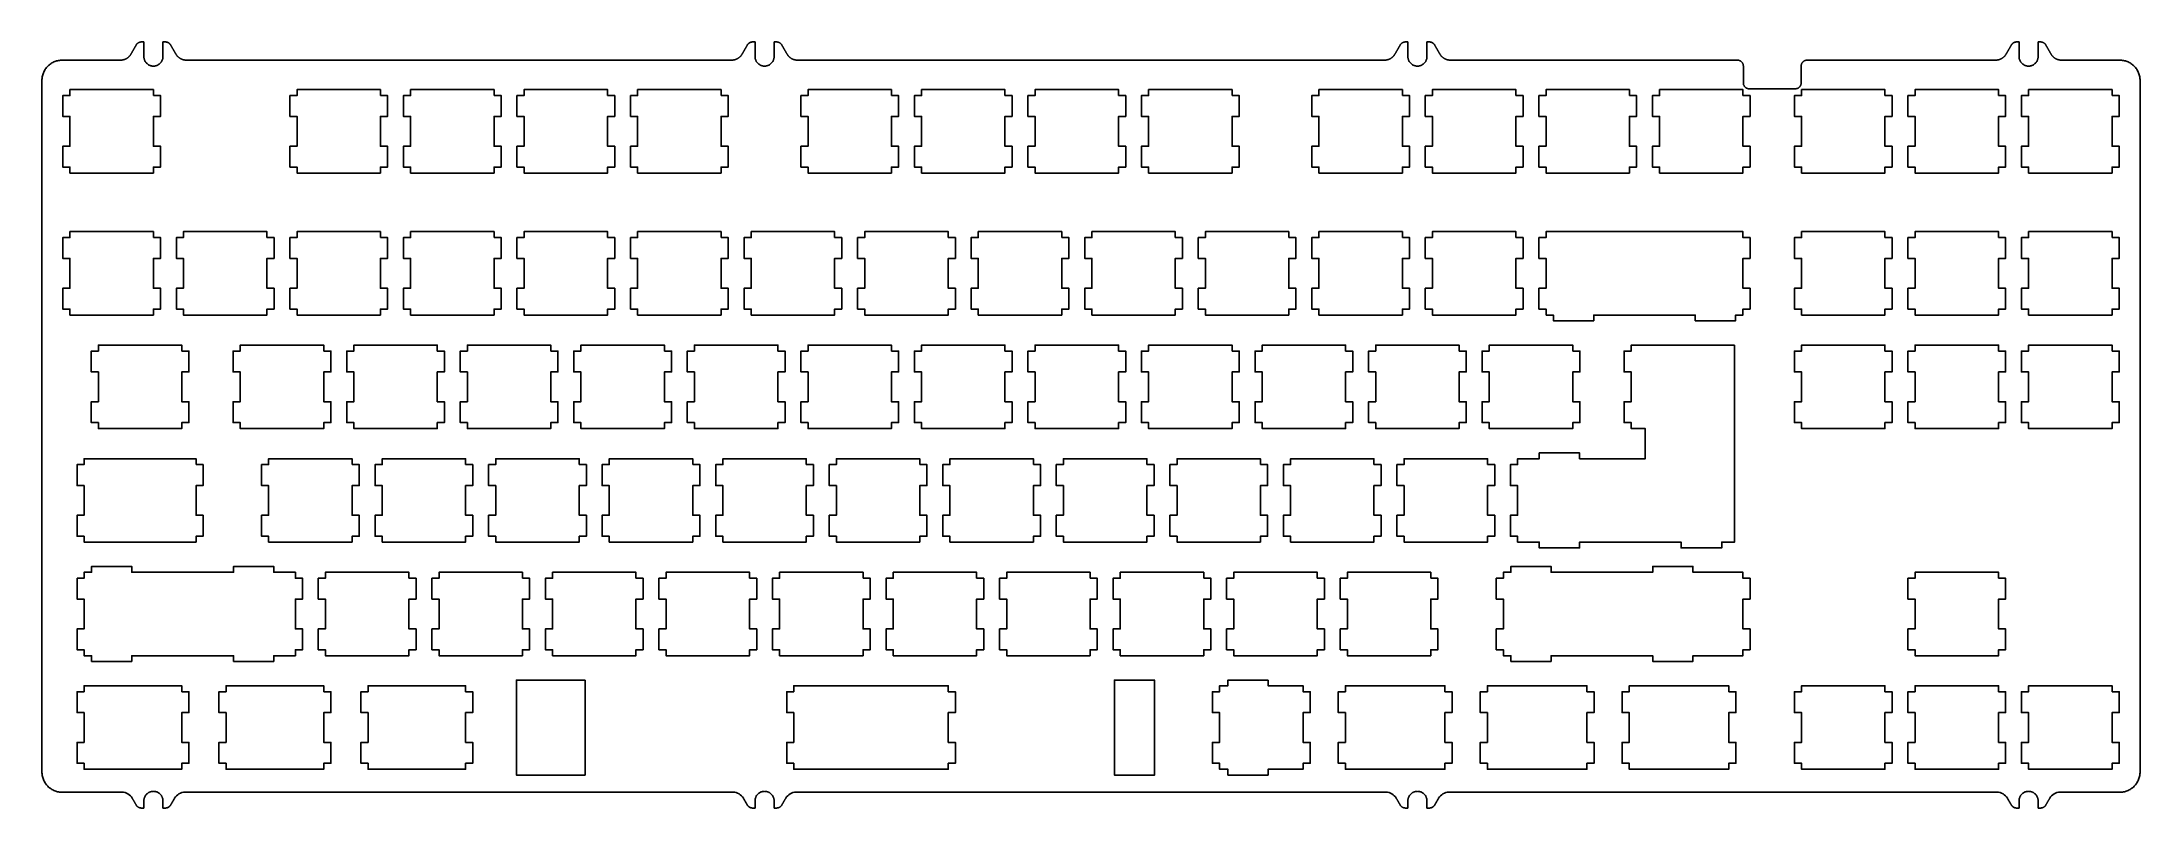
# Model space of a CAD drawing. Header units: millimetres. Extents: x -176 to 176, y -116 to 12.
import ezdxf

# ---------------------------------------------------------------- set-up
doc = ezdxf.new("R2010")
doc.units = ezdxf.units.MM
doc.layers.add('PLATE OUTLINES', color=4, linetype='Continuous', true_color=0x00ffff)

msp = doc.modelspace()

# ---------------------------------------------------------------- linework, layer by layer
at = {"layer": 'PLATE OUTLINES'}
for points in [[(-157.31, 3.47), (-156.11, 3.47), (-156.11, -0.03), (-157.31, -0.03), (-157.31, -5.03), (-156.11, -5.03), (-156.11, -8.53), (-157.31, -8.53), (-157.31, -9.53), (-171.31, -9.53), (-171.31, -8.53), (-172.51, -8.53), (-172.51, -5.03), (-171.31, -5.03), (-171.31, -0.03), (-172.51, -0.03), (-172.51, 3.47), (-171.31, 3.47), (-171.31, 4.47), (-157.31, 4.47)], [(-119.21, 3.47), (-118.01, 3.47), (-118.01, -0.03), (-119.21, -0.03), (-119.21, -5.03), (-118.01, -5.03), (-118.01, -8.53), (-119.21, -8.53), (-119.21, -9.53), (-133.21, -9.53), (-133.21, -8.53), (-134.41, -8.53), (-134.41, -5.03), (-133.21, -5.03), (-133.21, -0.03), (-134.41, -0.03), (-134.41, 3.47), (-133.21, 3.47), (-133.21, 4.47), (-119.21, 4.47)], [(-100.16, 3.47), (-98.96, 3.47), (-98.96, -0.03), (-100.16, -0.03), (-100.16, -5.03), (-98.96, -5.03), (-98.96, -8.53), (-100.16, -8.53), (-100.16, -9.53), (-114.16, -9.53), (-114.16, -8.53), (-115.36, -8.53), (-115.36, -5.03), (-114.16, -5.03), (-114.16, -0.03), (-115.36, -0.03), (-115.36, 3.47), (-114.16, 3.47), (-114.16, 4.47), (-100.16, 4.47)], [(-81.11, 3.47), (-79.91, 3.47), (-79.91, -0.03), (-81.11, -0.03), (-81.11, -5.03), (-79.91, -5.03), (-79.91, -8.53), (-81.11, -8.53), (-81.11, -9.53), (-95.11, -9.53), (-95.11, -8.53), (-96.31, -8.53), (-96.31, -5.03), (-95.11, -5.03), (-95.11, -0.03), (-96.31, -0.03), (-96.31, 3.47), (-95.11, 3.47), (-95.11, 4.47), (-81.11, 4.47)], [(-62.06, 3.47), (-60.86, 3.47), (-60.86, -0.03), (-62.06, -0.03), (-62.06, -5.03), (-60.86, -5.03), (-60.86, -8.53), (-62.06, -8.53), (-62.06, -9.53), (-76.06, -9.53), (-76.06, -8.53), (-77.26, -8.53), (-77.26, -5.03), (-76.06, -5.03), (-76.06, -0.03), (-77.26, -0.03), (-77.26, 3.47), (-76.06, 3.47), (-76.06, 4.47), (-62.06, 4.47)], [(-33.48, 3.47), (-32.28, 3.47), (-32.28, -0.03), (-33.48, -0.03), (-33.48, -5.03), (-32.28, -5.03), (-32.28, -8.53), (-33.48, -8.53), (-33.48, -9.53), (-47.48, -9.53), (-47.48, -8.53), (-48.68, -8.53), (-48.68, -5.03), (-47.48, -5.03), (-47.48, -0.03), (-48.68, -0.03), (-48.68, 3.47), (-47.48, 3.47), (-47.48, 4.47), (-33.48, 4.47)], [(-14.43, 3.47), (-13.23, 3.47), (-13.23, -0.03), (-14.43, -0.03), (-14.43, -5.03), (-13.23, -5.03), (-13.23, -8.53), (-14.43, -8.53), (-14.43, -9.53), (-28.43, -9.53), (-28.43, -8.53), (-29.63, -8.53), (-29.63, -5.03), (-28.43, -5.03), (-28.43, -0.03), (-29.63, -0.03), (-29.63, 3.47), (-28.43, 3.47), (-28.43, 4.47), (-14.43, 4.47)], [(4.62, 3.47), (5.82, 3.47), (5.82, -0.03), (4.62, -0.03), (4.62, -5.03), (5.82, -5.03), (5.82, -8.53), (4.62, -8.53), (4.62, -9.53), (-9.38, -9.53), (-9.38, -8.53), (-10.58, -8.53), (-10.58, -5.03), (-9.38, -5.03), (-9.38, -0.03), (-10.58, -0.03), (-10.58, 3.47), (-9.38, 3.47), (-9.38, 4.47), (4.62, 4.47)], [(23.67, 3.47), (24.87, 3.47), (24.87, -0.03), (23.67, -0.03), (23.67, -5.03), (24.87, -5.03), (24.87, -8.53), (23.67, -8.53), (23.67, -9.53), (9.67, -9.53), (9.67, -8.53), (8.47, -8.53), (8.47, -5.03), (9.67, -5.03), (9.67, -0.03), (8.47, -0.03), (8.47, 3.47), (9.67, 3.47), (9.67, 4.47), (23.67, 4.47)], [(52.24, 3.47), (53.44, 3.47), (53.44, -0.03), (52.24, -0.03), (52.24, -5.03), (53.44, -5.03), (53.44, -8.53), (52.24, -8.53), (52.24, -9.53), (38.24, -9.53), (38.24, -8.53), (37.04, -8.53), (37.04, -5.03), (38.24, -5.03), (38.24, -0.03), (37.04, -0.03), (37.04, 3.47), (38.24, 3.47), (38.24, 4.47), (52.24, 4.47)], [(71.29, 3.47), (72.49, 3.47), (72.49, -0.03), (71.29, -0.03), (71.29, -5.03), (72.49, -5.03), (72.49, -8.53), (71.29, -8.53), (71.29, -9.53), (57.29, -9.53), (57.29, -8.53), (56.09, -8.53), (56.09, -5.03), (57.29, -5.03), (57.29, -0.03), (56.09, -0.03), (56.09, 3.47), (57.29, 3.47), (57.29, 4.47), (71.29, 4.47)], [(90.34, 3.47), (91.54, 3.47), (91.54, -0.03), (90.34, -0.03), (90.34, -5.03), (91.54, -5.03), (91.54, -8.53), (90.34, -8.53), (90.34, -9.53), (76.34, -9.53), (76.34, -8.53), (75.14, -8.53), (75.14, -5.03), (76.34, -5.03), (76.34, -0.03), (75.14, -0.03), (75.14, 3.47), (76.34, 3.47), (76.34, 4.47), (90.34, 4.47)], [(109.39, 3.47), (110.59, 3.47), (110.59, -0.03), (109.39, -0.03), (109.39, -5.03), (110.59, -5.03), (110.59, -8.53), (109.39, -8.53), (109.39, -9.53), (95.39, -9.53), (95.39, -8.53), (94.19, -8.53), (94.19, -5.03), (95.39, -5.03), (95.39, -0.03), (94.19, -0.03), (94.19, 3.47), (95.39, 3.47), (95.39, 4.47), (109.39, 4.47)], [(133.21, 3.47), (134.41, 3.47), (134.41, -0.03), (133.21, -0.03), (133.21, -5.03), (134.41, -5.03), (134.41, -8.53), (133.21, -8.53), (133.21, -9.53), (119.21, -9.53), (119.21, -8.53), (118.01, -8.53), (118.01, -5.03), (119.21, -5.03), (119.21, -0.03), (118.01, -0.03), (118.01, 3.47), (119.21, 3.47), (119.21, 4.47), (133.21, 4.47)], [(152.26, 3.47), (153.46, 3.47), (153.46, -0.03), (152.26, -0.03), (152.26, -5.03), (153.46, -5.03), (153.46, -8.53), (152.26, -8.53), (152.26, -9.53), (138.26, -9.53), (138.26, -8.53), (137.06, -8.53), (137.06, -5.03), (138.26, -5.03), (138.26, -0.03), (137.06, -0.03), (137.06, 3.47), (138.26, 3.47), (138.26, 4.47), (152.26, 4.47)], [(171.31, 3.47), (172.51, 3.47), (172.51, -0.03), (171.31, -0.03), (171.31, -5.03), (172.51, -5.03), (172.51, -8.53), (171.31, -8.53), (171.31, -9.53), (157.31, -9.53), (157.31, -8.53), (156.11, -8.53), (156.11, -5.03), (157.31, -5.03), (157.31, -0.03), (156.11, -0.03), (156.11, 3.47), (157.31, 3.47), (157.31, 4.47), (171.31, 4.47)], [(-157.31, -20.34), (-156.11, -20.34), (-156.11, -23.84), (-157.31, -23.84), (-157.31, -28.84), (-156.11, -28.84), (-156.11, -32.34), (-157.31, -32.34), (-157.31, -33.34), (-171.31, -33.34), (-171.31, -32.34), (-172.51, -32.34), (-172.51, -28.84), (-171.31, -28.84), (-171.31, -23.84), (-172.51, -23.84), (-172.51, -20.34), (-171.31, -20.34), (-171.31, -19.34), (-157.31, -19.34)], [(-138.26, -20.34), (-137.06, -20.34), (-137.06, -23.84), (-138.26, -23.84), (-138.26, -28.84), (-137.06, -28.84), (-137.06, -32.34), (-138.26, -32.34), (-138.26, -33.34), (-152.26, -33.34), (-152.26, -32.34), (-153.46, -32.34), (-153.46, -28.84), (-152.26, -28.84), (-152.26, -23.84), (-153.46, -23.84), (-153.46, -20.34), (-152.26, -20.34), (-152.26, -19.34), (-138.26, -19.34)], [(-119.21, -20.34), (-118.01, -20.34), (-118.01, -23.84), (-119.21, -23.84), (-119.21, -28.84), (-118.01, -28.84), (-118.01, -32.34), (-119.21, -32.34), (-119.21, -33.34), (-133.21, -33.34), (-133.21, -32.34), (-134.41, -32.34), (-134.41, -28.84), (-133.21, -28.84), (-133.21, -23.84), (-134.41, -23.84), (-134.41, -20.34), (-133.21, -20.34), (-133.21, -19.34), (-119.21, -19.34)], [(-100.16, -20.34), (-98.96, -20.34), (-98.96, -23.84), (-100.16, -23.84), (-100.16, -28.84), (-98.96, -28.84), (-98.96, -32.34), (-100.16, -32.34), (-100.16, -33.34), (-114.16, -33.34), (-114.16, -32.34), (-115.36, -32.34), (-115.36, -28.84), (-114.16, -28.84), (-114.16, -23.84), (-115.36, -23.84), (-115.36, -20.34), (-114.16, -20.34), (-114.16, -19.34), (-100.16, -19.34)], [(-81.11, -20.34), (-79.91, -20.34), (-79.91, -23.84), (-81.11, -23.84), (-81.11, -28.84), (-79.91, -28.84), (-79.91, -32.34), (-81.11, -32.34), (-81.11, -33.34), (-95.11, -33.34), (-95.11, -32.34), (-96.31, -32.34), (-96.31, -28.84), (-95.11, -28.84), (-95.11, -23.84), (-96.31, -23.84), (-96.31, -20.34), (-95.11, -20.34), (-95.11, -19.34), (-81.11, -19.34)], [(-62.06, -20.34), (-60.86, -20.34), (-60.86, -23.84), (-62.06, -23.84), (-62.06, -28.84), (-60.86, -28.84), (-60.86, -32.34), (-62.06, -32.34), (-62.06, -33.34), (-76.06, -33.34), (-76.06, -32.34), (-77.26, -32.34), (-77.26, -28.84), (-76.06, -28.84), (-76.06, -23.84), (-77.26, -23.84), (-77.26, -20.34), (-76.06, -20.34), (-76.06, -19.34), (-62.06, -19.34)], [(-43.01, -20.34), (-41.81, -20.34), (-41.81, -23.84), (-43.01, -23.84), (-43.01, -28.84), (-41.81, -28.84), (-41.81, -32.34), (-43.01, -32.34), (-43.01, -33.34), (-57.01, -33.34), (-57.01, -32.34), (-58.21, -32.34), (-58.21, -28.84), (-57.01, -28.84), (-57.01, -23.84), (-58.21, -23.84), (-58.21, -20.34), (-57.01, -20.34), (-57.01, -19.34), (-43.01, -19.34)], [(-23.96, -20.34), (-22.76, -20.34), (-22.76, -23.84), (-23.96, -23.84), (-23.96, -28.84), (-22.76, -28.84), (-22.76, -32.34), (-23.96, -32.34), (-23.96, -33.34), (-37.96, -33.34), (-37.96, -32.34), (-39.16, -32.34), (-39.16, -28.84), (-37.96, -28.84), (-37.96, -23.84), (-39.16, -23.84), (-39.16, -20.34), (-37.96, -20.34), (-37.96, -19.34), (-23.96, -19.34)], [(-4.91, -20.34), (-3.71, -20.34), (-3.71, -23.84), (-4.91, -23.84), (-4.91, -28.84), (-3.71, -28.84), (-3.71, -32.34), (-4.91, -32.34), (-4.91, -33.34), (-18.91, -33.34), (-18.91, -32.34), (-20.11, -32.34), (-20.11, -28.84), (-18.91, -28.84), (-18.91, -23.84), (-20.11, -23.84), (-20.11, -20.34), (-18.91, -20.34), (-18.91, -19.34), (-4.91, -19.34)], [(14.14, -20.34), (15.34, -20.34), (15.34, -23.84), (14.14, -23.84), (14.14, -28.84), (15.34, -28.84), (15.34, -32.34), (14.14, -32.34), (14.14, -33.34), (0.14, -33.34), (0.14, -32.34), (-1.06, -32.34), (-1.06, -28.84), (0.14, -28.84), (0.14, -23.84), (-1.06, -23.84), (-1.06, -20.34), (0.14, -20.34), (0.14, -19.34), (14.14, -19.34)], [(33.19, -20.34), (34.39, -20.34), (34.39, -23.84), (33.19, -23.84), (33.19, -28.84), (34.39, -28.84), (34.39, -32.34), (33.19, -32.34), (33.19, -33.34), (19.19, -33.34), (19.19, -32.34), (17.99, -32.34), (17.99, -28.84), (19.19, -28.84), (19.19, -23.84), (17.99, -23.84), (17.99, -20.34), (19.19, -20.34), (19.19, -19.34), (33.19, -19.34)], [(52.24, -20.34), (53.44, -20.34), (53.44, -23.84), (52.24, -23.84), (52.24, -28.84), (53.44, -28.84), (53.44, -32.34), (52.24, -32.34), (52.24, -33.34), (38.24, -33.34), (38.24, -32.34), (37.04, -32.34), (37.04, -28.84), (38.24, -28.84), (38.24, -23.84), (37.04, -23.84), (37.04, -20.34), (38.24, -20.34), (38.24, -19.34), (52.24, -19.34)], [(71.29, -20.34), (72.49, -20.34), (72.49, -23.84), (71.29, -23.84), (71.29, -28.84), (72.49, -28.84), (72.49, -32.34), (71.29, -32.34), (71.29, -33.34), (57.29, -33.34), (57.29, -32.34), (56.09, -32.34), (56.09, -28.84), (57.29, -28.84), (57.29, -23.84), (56.09, -23.84), (56.09, -20.34), (57.29, -20.34), (57.29, -19.34), (71.29, -19.34)], [(76.34, -33.34), (76.34, -32.34), (75.14, -32.34), (75.14, -28.84), (76.34, -28.84), (76.34, -23.84), (75.14, -23.84), (75.14, -20.34), (76.34, -20.34), (76.34, -19.34), (109.39, -19.34), (109.39, -20.34), (110.59, -20.34), (110.59, -23.84), (109.39, -23.84), (109.39, -28.84), (110.59, -28.84), (110.59, -32.34), (109.39, -32.34), (109.39, -33.34), (108.14, -33.34), (108.14, -34.31), (101.39, -34.31), (101.39, -33.34), (84.34, -33.34), (84.34, -34.31), (77.59, -34.31), (77.59, -33.34)], [(133.21, -20.34), (134.41, -20.34), (134.41, -23.84), (133.21, -23.84), (133.21, -28.84), (134.41, -28.84), (134.41, -32.34), (133.21, -32.34), (133.21, -33.34), (119.21, -33.34), (119.21, -32.34), (118.01, -32.34), (118.01, -28.84), (119.21, -28.84), (119.21, -23.84), (118.01, -23.84), (118.01, -20.34), (119.21, -20.34), (119.21, -19.34), (133.21, -19.34)], [(152.26, -20.34), (153.46, -20.34), (153.46, -23.84), (152.26, -23.84), (152.26, -28.84), (153.46, -28.84), (153.46, -32.34), (152.26, -32.34), (152.26, -33.34), (138.26, -33.34), (138.26, -32.34), (137.06, -32.34), (137.06, -28.84), (138.26, -28.84), (138.26, -23.84), (137.06, -23.84), (137.06, -20.34), (138.26, -20.34), (138.26, -19.34), (152.26, -19.34)], [(171.31, -20.34), (172.51, -20.34), (172.51, -23.84), (171.31, -23.84), (171.31, -28.84), (172.51, -28.84), (172.51, -32.34), (171.31, -32.34), (171.31, -33.34), (157.31, -33.34), (157.31, -32.34), (156.11, -32.34), (156.11, -28.84), (157.31, -28.84), (157.31, -23.84), (156.11, -23.84), (156.11, -20.34), (157.31, -20.34), (157.31, -19.34), (171.31, -19.34)], [(-152.54, -39.39), (-151.34, -39.39), (-151.34, -42.89), (-152.54, -42.89), (-152.54, -47.89), (-151.34, -47.89), (-151.34, -51.39), (-152.54, -51.39), (-152.54, -52.39), (-166.54, -52.39), (-166.54, -51.39), (-167.74, -51.39), (-167.74, -47.89), (-166.54, -47.89), (-166.54, -42.89), (-167.74, -42.89), (-167.74, -39.39), (-166.54, -39.39), (-166.54, -38.39), (-152.54, -38.39)], [(-128.73, -39.39), (-127.53, -39.39), (-127.53, -42.89), (-128.73, -42.89), (-128.73, -47.89), (-127.53, -47.89), (-127.53, -51.39), (-128.73, -51.39), (-128.73, -52.39), (-142.73, -52.39), (-142.73, -51.39), (-143.93, -51.39), (-143.93, -47.89), (-142.73, -47.89), (-142.73, -42.89), (-143.93, -42.89), (-143.93, -39.39), (-142.73, -39.39), (-142.73, -38.39), (-128.73, -38.39)], [(-109.68, -39.39), (-108.48, -39.39), (-108.48, -42.89), (-109.68, -42.89), (-109.68, -47.89), (-108.48, -47.89), (-108.48, -51.39), (-109.68, -51.39), (-109.68, -52.39), (-123.68, -52.39), (-123.68, -51.39), (-124.88, -51.39), (-124.88, -47.89), (-123.68, -47.89), (-123.68, -42.89), (-124.88, -42.89), (-124.88, -39.39), (-123.68, -39.39), (-123.68, -38.39), (-109.68, -38.39)], [(-90.63, -39.39), (-89.43, -39.39), (-89.43, -42.89), (-90.63, -42.89), (-90.63, -47.89), (-89.43, -47.89), (-89.43, -51.39), (-90.63, -51.39), (-90.63, -52.39), (-104.63, -52.39), (-104.63, -51.39), (-105.83, -51.39), (-105.83, -47.89), (-104.63, -47.89), (-104.63, -42.89), (-105.83, -42.89), (-105.83, -39.39), (-104.63, -39.39), (-104.63, -38.39), (-90.63, -38.39)], [(-71.58, -39.39), (-70.38, -39.39), (-70.38, -42.89), (-71.58, -42.89), (-71.58, -47.89), (-70.38, -47.89), (-70.38, -51.39), (-71.58, -51.39), (-71.58, -52.39), (-85.58, -52.39), (-85.58, -51.39), (-86.78, -51.39), (-86.78, -47.89), (-85.58, -47.89), (-85.58, -42.89), (-86.78, -42.89), (-86.78, -39.39), (-85.58, -39.39), (-85.58, -38.39), (-71.58, -38.39)], [(-52.53, -39.39), (-51.33, -39.39), (-51.33, -42.89), (-52.53, -42.89), (-52.53, -47.89), (-51.33, -47.89), (-51.33, -51.39), (-52.53, -51.39), (-52.53, -52.39), (-66.53, -52.39), (-66.53, -51.39), (-67.73, -51.39), (-67.73, -47.89), (-66.53, -47.89), (-66.53, -42.89), (-67.73, -42.89), (-67.73, -39.39), (-66.53, -39.39), (-66.53, -38.39), (-52.53, -38.39)], [(-33.48, -39.39), (-32.28, -39.39), (-32.28, -42.89), (-33.48, -42.89), (-33.48, -47.89), (-32.28, -47.89), (-32.28, -51.39), (-33.48, -51.39), (-33.48, -52.39), (-47.48, -52.39), (-47.48, -51.39), (-48.68, -51.39), (-48.68, -47.89), (-47.48, -47.89), (-47.48, -42.89), (-48.68, -42.89), (-48.68, -39.39), (-47.48, -39.39), (-47.48, -38.39), (-33.48, -38.39)], [(-14.43, -39.39), (-13.23, -39.39), (-13.23, -42.89), (-14.43, -42.89), (-14.43, -47.89), (-13.23, -47.89), (-13.23, -51.39), (-14.43, -51.39), (-14.43, -52.39), (-28.43, -52.39), (-28.43, -51.39), (-29.63, -51.39), (-29.63, -47.89), (-28.43, -47.89), (-28.43, -42.89), (-29.63, -42.89), (-29.63, -39.39), (-28.43, -39.39), (-28.43, -38.39), (-14.43, -38.39)], [(4.62, -39.39), (5.82, -39.39), (5.82, -42.89), (4.62, -42.89), (4.62, -47.89), (5.82, -47.89), (5.82, -51.39), (4.62, -51.39), (4.62, -52.39), (-9.38, -52.39), (-9.38, -51.39), (-10.58, -51.39), (-10.58, -47.89), (-9.38, -47.89), (-9.38, -42.89), (-10.58, -42.89), (-10.58, -39.39), (-9.38, -39.39), (-9.38, -38.39), (4.62, -38.39)], [(23.67, -39.39), (24.87, -39.39), (24.87, -42.89), (23.67, -42.89), (23.67, -47.89), (24.87, -47.89), (24.87, -51.39), (23.67, -51.39), (23.67, -52.39), (9.67, -52.39), (9.67, -51.39), (8.47, -51.39), (8.47, -47.89), (9.67, -47.89), (9.67, -42.89), (8.47, -42.89), (8.47, -39.39), (9.67, -39.39), (9.67, -38.39), (23.67, -38.39)], [(42.72, -39.39), (43.92, -39.39), (43.92, -42.89), (42.72, -42.89), (42.72, -47.89), (43.92, -47.89), (43.92, -51.39), (42.72, -51.39), (42.72, -52.39), (28.72, -52.39), (28.72, -51.39), (27.52, -51.39), (27.52, -47.89), (28.72, -47.89), (28.72, -42.89), (27.52, -42.89), (27.52, -39.39), (28.72, -39.39), (28.72, -38.39), (42.72, -38.39)], [(61.77, -39.39), (62.97, -39.39), (62.97, -42.89), (61.77, -42.89), (61.77, -47.89), (62.97, -47.89), (62.97, -51.39), (61.77, -51.39), (61.77, -52.39), (47.77, -52.39), (47.77, -51.39), (46.57, -51.39), (46.57, -47.89), (47.77, -47.89), (47.77, -42.89), (46.57, -42.89), (46.57, -39.39), (47.77, -39.39), (47.77, -38.39), (61.77, -38.39)], [(80.82, -39.39), (82.02, -39.39), (82.02, -42.89), (80.82, -42.89), (80.82, -47.89), (82.02, -47.89), (82.02, -51.39), (80.82, -51.39), (80.82, -52.39), (66.82, -52.39), (66.82, -51.39), (65.62, -51.39), (65.62, -47.89), (66.82, -47.89), (66.82, -42.89), (65.62, -42.89), (65.62, -39.39), (66.82, -39.39), (66.82, -38.39), (80.82, -38.39)], [(133.21, -39.39), (134.41, -39.39), (134.41, -42.89), (133.21, -42.89), (133.21, -47.89), (134.41, -47.89), (134.41, -51.39), (133.21, -51.39), (133.21, -52.39), (119.21, -52.39), (119.21, -51.39), (118.01, -51.39), (118.01, -47.89), (119.21, -47.89), (119.21, -42.89), (118.01, -42.89), (118.01, -39.39), (119.21, -39.39), (119.21, -38.39), (133.21, -38.39)], [(152.26, -39.39), (153.46, -39.39), (153.46, -42.89), (152.26, -42.89), (152.26, -47.89), (153.46, -47.89), (153.46, -51.39), (152.26, -51.39), (152.26, -52.39), (138.26, -52.39), (138.26, -51.39), (137.06, -51.39), (137.06, -47.89), (138.26, -47.89), (138.26, -42.89), (137.06, -42.89), (137.06, -39.39), (138.26, -39.39), (138.26, -38.39), (152.26, -38.39)], [(171.31, -39.39), (172.51, -39.39), (172.51, -42.89), (171.31, -42.89), (171.31, -47.89), (172.51, -47.89), (172.51, -51.39), (171.31, -51.39), (171.31, -52.39), (157.31, -52.39), (157.31, -51.39), (156.11, -51.39), (156.11, -47.89), (157.31, -47.89), (157.31, -42.89), (156.11, -42.89), (156.11, -39.39), (157.31, -39.39), (157.31, -38.39), (171.31, -38.39)], [(-123.97, -58.44), (-122.77, -58.44), (-122.77, -61.94), (-123.97, -61.94), (-123.97, -66.94), (-122.77, -66.94), (-122.77, -70.44), (-123.97, -70.44), (-123.97, -71.44), (-137.97, -71.44), (-137.97, -70.44), (-139.17, -70.44), (-139.17, -66.94), (-137.97, -66.94), (-137.97, -61.94), (-139.17, -61.94), (-139.17, -58.44), (-137.97, -58.44), (-137.97, -57.44), (-123.97, -57.44)], [(-104.92, -58.44), (-103.72, -58.44), (-103.72, -61.94), (-104.92, -61.94), (-104.92, -66.94), (-103.72, -66.94), (-103.72, -70.44), (-104.92, -70.44), (-104.92, -71.44), (-118.92, -71.44), (-118.92, -70.44), (-120.12, -70.44), (-120.12, -66.94), (-118.92, -66.94), (-118.92, -61.94), (-120.12, -61.94), (-120.12, -58.44), (-118.92, -58.44), (-118.92, -57.44), (-104.92, -57.44)], [(-85.87, -58.44), (-84.67, -58.44), (-84.67, -61.94), (-85.87, -61.94), (-85.87, -66.94), (-84.67, -66.94), (-84.67, -70.44), (-85.87, -70.44), (-85.87, -71.44), (-99.87, -71.44), (-99.87, -70.44), (-101.07, -70.44), (-101.07, -66.94), (-99.87, -66.94), (-99.87, -61.94), (-101.07, -61.94), (-101.07, -58.44), (-99.87, -58.44), (-99.87, -57.44), (-85.87, -57.44)], [(-66.82, -58.44), (-65.62, -58.44), (-65.62, -61.94), (-66.82, -61.94), (-66.82, -66.94), (-65.62, -66.94), (-65.62, -70.44), (-66.82, -70.44), (-66.82, -71.44), (-80.82, -71.44), (-80.82, -70.44), (-82.02, -70.44), (-82.02, -66.94), (-80.82, -66.94), (-80.82, -61.94), (-82.02, -61.94), (-82.02, -58.44), (-80.82, -58.44), (-80.82, -57.44), (-66.82, -57.44)], [(-47.77, -58.44), (-46.57, -58.44), (-46.57, -61.94), (-47.77, -61.94), (-47.77, -66.94), (-46.57, -66.94), (-46.57, -70.44), (-47.77, -70.44), (-47.77, -71.44), (-61.77, -71.44), (-61.77, -70.44), (-62.97, -70.44), (-62.97, -66.94), (-61.77, -66.94), (-61.77, -61.94), (-62.97, -61.94), (-62.97, -58.44), (-61.77, -58.44), (-61.77, -57.44), (-47.77, -57.44)], [(-28.72, -58.44), (-27.52, -58.44), (-27.52, -61.94), (-28.72, -61.94), (-28.72, -66.94), (-27.52, -66.94), (-27.52, -70.44), (-28.72, -70.44), (-28.72, -71.44), (-42.72, -71.44), (-42.72, -70.44), (-43.92, -70.44), (-43.92, -66.94), (-42.72, -66.94), (-42.72, -61.94), (-43.92, -61.94), (-43.92, -58.44), (-42.72, -58.44), (-42.72, -57.44), (-28.72, -57.44)], [(-9.67, -58.44), (-8.47, -58.44), (-8.47, -61.94), (-9.67, -61.94), (-9.67, -66.94), (-8.47, -66.94), (-8.47, -70.44), (-9.67, -70.44), (-9.67, -71.44), (-23.67, -71.44), (-23.67, -70.44), (-24.87, -70.44), (-24.87, -66.94), (-23.67, -66.94), (-23.67, -61.94), (-24.87, -61.94), (-24.87, -58.44), (-23.67, -58.44), (-23.67, -57.44), (-9.67, -57.44)], [(9.38, -58.44), (10.58, -58.44), (10.58, -61.94), (9.38, -61.94), (9.38, -66.94), (10.58, -66.94), (10.58, -70.44), (9.38, -70.44), (9.38, -71.44), (-4.62, -71.44), (-4.62, -70.44), (-5.82, -70.44), (-5.82, -66.94), (-4.62, -66.94), (-4.62, -61.94), (-5.82, -61.94), (-5.82, -58.44), (-4.62, -58.44), (-4.62, -57.44), (9.38, -57.44)], [(28.43, -58.44), (29.63, -58.44), (29.63, -61.94), (28.43, -61.94), (28.43, -66.94), (29.63, -66.94), (29.63, -70.44), (28.43, -70.44), (28.43, -71.44), (14.43, -71.44), (14.43, -70.44), (13.23, -70.44), (13.23, -66.94), (14.43, -66.94), (14.43, -61.94), (13.23, -61.94), (13.23, -58.44), (14.43, -58.44), (14.43, -57.44), (28.43, -57.44)], [(47.48, -58.44), (48.68, -58.44), (48.68, -61.94), (47.48, -61.94), (47.48, -66.94), (48.68, -66.94), (48.68, -70.44), (47.48, -70.44), (47.48, -71.44), (33.48, -71.44), (33.48, -70.44), (32.28, -70.44), (32.28, -66.94), (33.48, -66.94), (33.48, -61.94), (32.28, -61.94), (32.28, -58.44), (33.48, -58.44), (33.48, -57.44), (47.48, -57.44)], [(66.53, -58.44), (67.73, -58.44), (67.73, -61.94), (66.53, -61.94), (66.53, -66.94), (67.73, -66.94), (67.73, -70.44), (66.53, -70.44), (66.53, -71.44), (52.53, -71.44), (52.53, -70.44), (51.33, -70.44), (51.33, -66.94), (52.53, -66.94), (52.53, -61.94), (51.33, -61.94), (51.33, -58.44), (52.53, -58.44), (52.53, -57.44), (66.53, -57.44)], [(-170.12, -77.49), (-168.93, -77.49), (-168.93, -76.49), (-167.67, -76.49), (-167.67, -75.51), (-160.93, -75.51), (-160.93, -76.49), (-143.87, -76.49), (-143.87, -75.51), (-137.13, -75.51), (-137.13, -76.49), (-133.49, -76.49), (-133.49, -77.49), (-132.29, -77.49), (-132.29, -80.99), (-133.49, -80.99), (-133.49, -85.99), (-132.29, -85.99), (-132.29, -89.49), (-133.49, -89.49), (-133.49, -90.49), (-137.13, -90.49), (-137.13, -91.46), (-143.87, -91.46), (-143.87, -90.49), (-160.93, -90.49), (-160.93, -91.46), (-167.67, -91.46), (-167.67, -90.49), (-168.93, -90.49), (-168.93, -89.49), (-170.12, -89.49), (-170.12, -85.99), (-168.93, -85.99), (-168.93, -80.99), (-170.12, -80.99)], [(-114.44, -77.49), (-113.24, -77.49), (-113.24, -80.99), (-114.44, -80.99), (-114.44, -85.99), (-113.24, -85.99), (-113.24, -89.49), (-114.44, -89.49), (-114.44, -90.49), (-128.44, -90.49), (-128.44, -89.49), (-129.64, -89.49), (-129.64, -85.99), (-128.44, -85.99), (-128.44, -80.99), (-129.64, -80.99), (-129.64, -77.49), (-128.44, -77.49), (-128.44, -76.49), (-114.44, -76.49)], [(-95.39, -77.49), (-94.19, -77.49), (-94.19, -80.99), (-95.39, -80.99), (-95.39, -85.99), (-94.19, -85.99), (-94.19, -89.49), (-95.39, -89.49), (-95.39, -90.49), (-109.39, -90.49), (-109.39, -89.49), (-110.59, -89.49), (-110.59, -85.99), (-109.39, -85.99), (-109.39, -80.99), (-110.59, -80.99), (-110.59, -77.49), (-109.39, -77.49), (-109.39, -76.49), (-95.39, -76.49)], [(-76.34, -77.49), (-75.14, -77.49), (-75.14, -80.99), (-76.34, -80.99), (-76.34, -85.99), (-75.14, -85.99), (-75.14, -89.49), (-76.34, -89.49), (-76.34, -90.49), (-90.34, -90.49), (-90.34, -89.49), (-91.54, -89.49), (-91.54, -85.99), (-90.34, -85.99), (-90.34, -80.99), (-91.54, -80.99), (-91.54, -77.49), (-90.34, -77.49), (-90.34, -76.49), (-76.34, -76.49)], [(-57.29, -77.49), (-56.09, -77.49), (-56.09, -80.99), (-57.29, -80.99), (-57.29, -85.99), (-56.09, -85.99), (-56.09, -89.49), (-57.29, -89.49), (-57.29, -90.49), (-71.29, -90.49), (-71.29, -89.49), (-72.49, -89.49), (-72.49, -85.99), (-71.29, -85.99), (-71.29, -80.99), (-72.49, -80.99), (-72.49, -77.49), (-71.29, -77.49), (-71.29, -76.49), (-57.29, -76.49)], [(-38.24, -77.49), (-37.04, -77.49), (-37.04, -80.99), (-38.24, -80.99), (-38.24, -85.99), (-37.04, -85.99), (-37.04, -89.49), (-38.24, -89.49), (-38.24, -90.49), (-52.24, -90.49), (-52.24, -89.49), (-53.44, -89.49), (-53.44, -85.99), (-52.24, -85.99), (-52.24, -80.99), (-53.44, -80.99), (-53.44, -77.49), (-52.24, -77.49), (-52.24, -76.49), (-38.24, -76.49)], [(-19.19, -77.49), (-17.99, -77.49), (-17.99, -80.99), (-19.19, -80.99), (-19.19, -85.99), (-17.99, -85.99), (-17.99, -89.49), (-19.19, -89.49), (-19.19, -90.49), (-33.19, -90.49), (-33.19, -89.49), (-34.39, -89.49), (-34.39, -85.99), (-33.19, -85.99), (-33.19, -80.99), (-34.39, -80.99), (-34.39, -77.49), (-33.19, -77.49), (-33.19, -76.49), (-19.19, -76.49)], [(-0.14, -77.49), (1.06, -77.49), (1.06, -80.99), (-0.14, -80.99), (-0.14, -85.99), (1.06, -85.99), (1.06, -89.49), (-0.14, -89.49), (-0.14, -90.49), (-14.14, -90.49), (-14.14, -89.49), (-15.34, -89.49), (-15.34, -85.99), (-14.14, -85.99), (-14.14, -80.99), (-15.34, -80.99), (-15.34, -77.49), (-14.14, -77.49), (-14.14, -76.49), (-0.14, -76.49)], [(18.91, -77.49), (20.11, -77.49), (20.11, -80.99), (18.91, -80.99), (18.91, -85.99), (20.11, -85.99), (20.11, -89.49), (18.91, -89.49), (18.91, -90.49), (4.91, -90.49), (4.91, -89.49), (3.71, -89.49), (3.71, -85.99), (4.91, -85.99), (4.91, -80.99), (3.71, -80.99), (3.71, -77.49), (4.91, -77.49), (4.91, -76.49), (18.91, -76.49)], [(37.96, -77.49), (39.16, -77.49), (39.16, -80.99), (37.96, -80.99), (37.96, -85.99), (39.16, -85.99), (39.16, -89.49), (37.96, -89.49), (37.96, -90.49), (23.96, -90.49), (23.96, -89.49), (22.76, -89.49), (22.76, -85.99), (23.96, -85.99), (23.96, -80.99), (22.76, -80.99), (22.76, -77.49), (23.96, -77.49), (23.96, -76.49), (37.96, -76.49)], [(57.01, -77.49), (58.21, -77.49), (58.21, -80.99), (57.01, -80.99), (57.01, -85.99), (58.21, -85.99), (58.21, -89.49), (57.01, -89.49), (57.01, -90.49), (43.01, -90.49), (43.01, -89.49), (41.81, -89.49), (41.81, -85.99), (43.01, -85.99), (43.01, -80.99), (41.81, -80.99), (41.81, -77.49), (43.01, -77.49), (43.01, -76.49), (57.01, -76.49)], [(68, -80.99), (68, -77.49), (69.2, -77.49), (69.2, -76.49), (70.45, -76.49), (70.45, -75.52), (77.2, -75.52), (77.2, -76.49), (94.25, -76.49), (94.25, -75.52), (101, -75.52), (101, -76.49), (109.39, -76.49), (109.39, -77.49), (110.59, -77.49), (110.59, -80.99), (109.39, -80.99), (109.39, -85.99), (110.59, -85.99), (110.59, -89.49), (109.39, -89.49), (109.39, -90.49), (101, -90.49), (101, -91.46), (94.25, -91.46), (94.25, -90.49), (77.2, -90.49), (77.2, -91.46), (70.45, -91.46), (70.45, -90.49), (69.2, -90.49), (69.2, -89.49), (68, -89.49), (68, -85.99), (69.2, -85.99), (69.2, -80.99)], [(152.26, -77.49), (153.46, -77.49), (153.46, -80.99), (152.26, -80.99), (152.26, -85.99), (153.46, -85.99), (153.46, -89.49), (152.26, -89.49), (152.26, -90.49), (138.26, -90.49), (138.26, -89.49), (137.06, -89.49), (137.06, -85.99), (138.26, -85.99), (138.26, -80.99), (137.06, -80.99), (137.06, -77.49), (138.26, -77.49), (138.26, -76.49), (152.26, -76.49)], [(-84.89, -94.57), (-84.89, -110.51), (-96.4, -110.51), (-96.4, -94.57)], [(29.72, -94.57), (22.98, -94.57), (22.98, -95.54), (21.58, -95.54), (21.58, -96.54), (20.38, -96.54), (20.38, -100.04), (21.58, -100.04), (21.58, -105.04), (20.38, -105.04), (20.38, -108.54), (21.58, -108.54), (21.58, -109.54), (22.98, -109.54), (22.98, -110.51), (29.72, -110.51), (29.72, -109.54), (35.58, -109.54), (35.58, -108.54), (36.78, -108.54), (36.78, -105.04), (35.58, -105.04), (35.58, -100.04), (36.78, -100.04), (36.78, -96.54), (35.58, -96.54), (35.58, -95.54), (29.72, -95.54)], [(-23.96, -105.04), (-22.76, -105.04), (-22.76, -108.54), (-23.96, -108.54), (-23.96, -109.54), (-49.86, -109.54), (-49.86, -108.54), (-51.06, -108.54), (-51.06, -105.04), (-49.86, -105.04), (-49.86, -100.04), (-51.06, -100.04), (-51.06, -96.54), (-49.86, -96.54), (-49.86, -95.54), (-23.96, -95.54), (-23.96, -96.54), (-22.76, -96.54), (-22.76, -100.04), (-23.96, -100.04)], [(133.21, -96.54), (134.41, -96.54), (134.41, -100.04), (133.21, -100.04), (133.21, -105.04), (134.41, -105.04), (134.41, -108.54), (133.21, -108.54), (133.21, -109.54), (119.21, -109.54), (119.21, -108.54), (118.01, -108.54), (118.01, -105.04), (119.21, -105.04), (119.21, -100.04), (118.01, -100.04), (118.01, -96.54), (119.21, -96.54), (119.21, -95.54), (133.21, -95.54)], [(152.26, -96.54), (153.46, -96.54), (153.46, -100.04), (152.26, -100.04), (152.26, -105.04), (153.46, -105.04), (153.46, -108.54), (152.26, -108.54), (152.26, -109.54), (138.26, -109.54), (138.26, -108.54), (137.06, -108.54), (137.06, -105.04), (138.26, -105.04), (138.26, -100.04), (137.06, -100.04), (137.06, -96.54), (138.26, -96.54), (138.26, -95.54), (152.26, -95.54)], [(171.31, -96.54), (172.51, -96.54), (172.51, -100.04), (171.31, -100.04), (171.31, -105.04), (172.51, -105.04), (172.51, -108.54), (171.31, -108.54), (171.31, -109.54), (157.31, -109.54), (157.31, -108.54), (156.11, -108.54), (156.11, -105.04), (157.31, -105.04), (157.31, -100.04), (156.11, -100.04), (156.11, -96.54), (157.31, -96.54), (157.31, -95.54), (171.31, -95.54)]]:
    msp.add_lwpolyline(points, close=True, dxfattribs=at)
for points in [[(118.15, 4.61), (110.45, 4.61)], [(10.67, -94.57), (10.67, -110.51), (3.93, -110.51), (3.93, -94.57), (10.71, -94.57)]]:
    msp.add_lwpolyline(points, dxfattribs=at)
at = {"layer": 'PLATE OUTLINES', "linetype": 'Continuous'}
for points in [[(107.97, -38.39), (90.63, -38.39), (90.63, -39.39), (89.43, -39.39), (89.43, -42.89), (90.63, -42.89), (90.63, -47.89), (89.43, -47.89), (89.43, -51.39), (90.63, -51.39), (90.63, -52.39), (92.98, -52.39), (92.98, -57.44), (81.96, -57.44), (81.96, -56.47), (75.21, -56.47), (75.21, -57.44), (71.58, -57.44), (71.58, -58.44), (70.38, -58.44), (70.38, -61.94), (71.58, -61.94), (71.58, -66.94), (70.38, -66.94), (70.38, -70.44), (71.58, -70.44), (71.58, -71.44), (75.21, -71.44), (75.21, -72.41), (81.96, -72.41), (81.96, -71.44), (99.01, -71.44), (99.01, -72.41), (105.83, -72.41), (105.83, -71.44), (107.97, -71.44)], [(-150.16, -58.44), (-148.96, -58.44), (-148.96, -61.94), (-150.16, -61.94), (-150.16, -66.94), (-148.96, -66.94), (-148.96, -70.44), (-150.16, -70.44), (-150.16, -71.44), (-168.93, -71.44), (-168.93, -70.44), (-170.12, -70.44), (-170.12, -66.94), (-168.93, -66.94), (-168.93, -61.94), (-170.12, -61.94), (-170.12, -58.44), (-168.93, -58.44), (-168.93, -57.44), (-150.16, -57.44)], [(-152.54, -96.54), (-151.34, -96.54), (-151.34, -100.04), (-152.54, -100.04), (-152.54, -105.04), (-151.34, -105.04), (-151.34, -108.54), (-152.54, -108.54), (-152.54, -109.54), (-168.93, -109.54), (-168.93, -108.54), (-170.12, -108.54), (-170.12, -105.04), (-168.93, -105.04), (-168.93, -100.04), (-170.12, -100.04), (-170.12, -96.54), (-168.93, -96.54), (-168.93, -95.54), (-152.54, -95.54)], [(-128.73, -96.54), (-127.53, -96.54), (-127.53, -100.04), (-128.73, -100.04), (-128.73, -105.04), (-127.53, -105.04), (-127.53, -108.54), (-128.73, -108.54), (-128.73, -109.54), (-145.11, -109.54), (-145.11, -108.54), (-146.31, -108.54), (-146.31, -105.04), (-145.11, -105.04), (-145.11, -100.04), (-146.31, -100.04), (-146.31, -96.54), (-145.11, -96.54), (-145.11, -95.54), (-128.73, -95.54)], [(-104.92, -96.54), (-103.72, -96.54), (-103.72, -100.04), (-104.92, -100.04), (-104.92, -105.04), (-103.72, -105.04), (-103.72, -108.54), (-104.92, -108.54), (-104.92, -109.54), (-121.3, -109.54), (-121.3, -108.54), (-122.5, -108.54), (-122.5, -105.04), (-121.3, -105.04), (-121.3, -100.04), (-122.5, -100.04), (-122.5, -96.54), (-121.3, -96.54), (-121.3, -95.54), (-104.92, -95.54)], [(59.39, -96.54), (60.59, -96.54), (60.59, -100.04), (59.39, -100.04), (59.39, -105.04), (60.59, -105.04), (60.59, -108.54), (59.39, -108.54), (59.39, -109.54), (42.69, -109.54), (42.69, -108.54), (41.49, -108.54), (41.49, -105.04), (42.69, -105.04), (42.69, -100.04), (41.49, -100.04), (41.49, -96.54), (42.69, -96.54), (42.69, -95.54), (59.39, -95.54)], [(83.2, -96.54), (84.4, -96.54), (84.4, -100.04), (83.2, -100.04), (83.2, -105.04), (84.4, -105.04), (84.4, -108.54), (83.2, -108.54), (83.2, -109.54), (66.5, -109.54), (66.5, -108.54), (65.3, -108.54), (65.3, -105.04), (66.5, -105.04), (66.5, -100.04), (65.3, -100.04), (65.3, -96.54), (66.5, -96.54), (66.5, -95.54), (83.2, -95.54)], [(107.01, -96.54), (108.21, -96.54), (108.21, -100.04), (107.01, -100.04), (107.01, -105.04), (108.21, -105.04), (108.21, -108.54), (107.01, -108.54), (107.01, -109.54), (90.31, -109.54), (90.31, -108.54), (89.11, -108.54), (89.11, -105.04), (90.31, -105.04), (90.31, -100.04), (89.11, -100.04), (89.11, -96.54), (90.31, -96.54), (90.31, -95.54), (107.01, -95.54)]]:
    msp.add_lwpolyline(points, close=True, dxfattribs=at)
at = {"layer": 'PLATE OUTLINES', "extrusion": (0, 0, -1)}
for centre, start, end in [((162.59, -115.39, -23.33), 90, 150), ((152.02, -115.39, -23.33), 30, 90), ((60.05, -115.39, -23.33), 90, 150), ((49.48, -115.39, -23.33), 30, 90), ((-49.48, -115.39, -23.33), 90, 150), ((-60.05, -115.39, -23.33), 30, 90), ((-152.02, -115.39, -23.33), 90, 150), ((-162.59, -115.39, -23.33), 30, 90)]:
    msp.add_arc(centre, 2, start, end, dxfattribs=at)
at = {"layer": 'PLATE OUTLINES'}
for points in [[(-160.2, 11.97, 23.33), (-160.64, 11.2, 23.33), (-161.09, 10.42, 23.33)], [(-158.91, 12.47, 23.33), (-159.07, 12.47, 23.33), (-159.33, 12.47, 23.33)], [(-158.91, 10.02, 23.33), (-158.91, 11.25, 23.33), (-158.91, 12.47, 23.33)], [(-155.28, 12.47, 23.33), (-155.54, 12.47, 23.33), (-155.71, 12.47, 23.33)], [(-155.71, 12.47, 23.33), (-155.71, 11.25, 23.33), (-155.71, 10.02, 23.33)], [(-153.52, 10.42, 23.33), (-153.97, 11.2, 23.33), (-154.42, 11.97, 23.33)], [(-57.66, 11.97, 23.33), (-58.1, 11.2, 23.33), (-58.55, 10.42, 23.33)], [(-56.37, 12.47, 23.33), (-56.53, 12.47, 23.33), (-56.79, 12.47, 23.33)], [(-56.37, 10.02, 23.33), (-56.37, 11.25, 23.33), (-56.37, 12.47, 23.33)], [(-52.75, 12.47, 23.33), (-53.01, 12.47, 23.33), (-53.17, 12.47, 23.33)], [(-53.17, 12.47, 23.33), (-53.17, 11.25, 23.33), (-53.17, 10.02, 23.33)], [(-50.98, 10.42, 23.33), (-51.43, 11.2, 23.33), (-51.88, 11.97, 23.33)], [(51.88, 11.97, 23.33), (51.43, 11.2, 23.33), (50.98, 10.42, 23.33)], [(53.17, 12.47, 23.33), (53.01, 12.47, 23.33), (52.75, 12.47, 23.33)], [(53.17, 10.02, 23.33), (53.17, 11.25, 23.33), (53.17, 12.47, 23.33)], [(56.79, 12.47, 23.33), (56.53, 12.47, 23.33), (56.37, 12.47, 23.33)], [(56.37, 12.47, 23.33), (56.37, 11.25, 23.33), (56.37, 10.02, 23.33)], [(58.55, 10.42, 23.33), (58.1, 11.2, 23.33), (57.66, 11.97, 23.33)], [(154.42, 11.97, 23.33), (153.97, 11.2, 23.33), (153.52, 10.42, 23.33)], [(155.71, 12.47, 23.33), (155.54, 12.47, 23.33), (155.28, 12.47, 23.33)], [(155.71, 10.02, 23.33), (155.71, 11.25, 23.33), (155.71, 12.47, 23.33)], [(159.33, 12.47, 23.33), (159.07, 12.47, 23.33), (158.91, 12.47, 23.33)], [(158.91, 12.47, 23.33), (158.91, 11.25, 23.33), (158.91, 10.02, 23.33)], [(161.09, 10.42, 23.33), (160.64, 11.2, 23.33), (160.2, 11.97, 23.33)], [(-162.82, 9.42, 23.33), (-167.56, 9.42, 23.33), (-172.61, 9.42, 23.33)], [(-60.28, 9.42, 23.33), (-106.04, 9.42, 23.33), (-151.79, 9.42, 23.33)], [(49.25, 9.42, 23.33), (0, 9.42, 23.33), (-49.25, 9.42, 23.33)], [(108.45, 9.42, 23.33), (84.37, 9.42, 23.33), (60.28, 9.42, 23.33)], [(109.45, 5.61, 23.33), (109.45, 7.51, 23.33), (109.45, 8.42, 23.33)], [(119.15, 8.42, 23.33), (119.15, 7.51, 23.33), (119.15, 5.61, 23.33)], [(151.79, 9.42, 23.33), (135.97, 9.42, 23.33), (120.15, 9.42, 23.33)], [(172.61, 9.42, 23.33), (167.56, 9.42, 23.33), (162.82, 9.42, 23.33)], [(-160.86, -114.39, 23.33), (-160.53, -114.97, 23.33), (-160.2, -115.54, 23.33)], [(-159.33, -116.04, 23.33), (-159.07, -116.04, 23.33), (-158.91, -116.04, 23.33)], [(-158.91, -116.04, 23.33), (-158.91, -115.44, 23.33), (-158.91, -114.84, 23.33)], [(-155.71, -114.84, 23.33), (-155.71, -115.44, 23.33), (-155.71, -116.04, 23.33)], [(-155.71, -116.04, 23.33), (-155.54, -116.04, 23.33), (-155.28, -116.04, 23.33)], [(-154.42, -115.54, 23.33), (-154.09, -114.97, 23.33), (-153.75, -114.39, 23.33)], [(-58.32, -114.39, 23.33), (-57.99, -114.97, 23.33), (-57.66, -115.54, 23.33)], [(-56.79, -116.04, 23.33), (-56.53, -116.04, 23.33), (-56.37, -116.04, 23.33)], [(-56.37, -116.04, 23.33), (-56.37, -115.44, 23.33), (-56.37, -114.84, 23.33)], [(-53.17, -114.84, 23.33), (-53.17, -115.44, 23.33), (-53.17, -116.04, 23.33)], [(-53.17, -116.04, 23.33), (-53.01, -116.04, 23.33), (-52.75, -116.04, 23.33)], [(-51.88, -115.54, 23.33), (-51.55, -114.97, 23.33), (-51.22, -114.39, 23.33)], [(51.22, -114.39, 23.33), (51.55, -114.97, 23.33), (51.88, -115.54, 23.33)], [(52.75, -116.04, 23.33), (53.01, -116.04, 23.33), (53.17, -116.04, 23.33)], [(53.17, -116.04, 23.33), (53.17, -115.44, 23.33), (53.17, -114.84, 23.33)], [(56.37, -114.84, 23.33), (56.37, -115.44, 23.33), (56.37, -116.04, 23.33)], [(56.37, -116.04, 23.33), (56.53, -116.04, 23.33), (56.79, -116.04, 23.33)], [(57.66, -115.54, 23.33), (57.99, -114.97, 23.33), (58.32, -114.39, 23.33)], [(153.75, -114.39, 23.33), (154.09, -114.97, 23.33), (154.42, -115.54, 23.33)], [(155.28, -116.04, 23.33), (155.54, -116.04, 23.33), (155.71, -116.04, 23.33)], [(155.71, -116.04, 23.33), (155.71, -115.44, 23.33), (155.71, -114.84, 23.33)], [(158.91, -114.84, 23.33), (158.91, -115.44, 23.33), (158.91, -116.04, 23.33)], [(158.91, -116.04, 23.33), (159.07, -116.04, 23.33), (159.33, -116.04, 23.33)], [(160.2, -115.54, 23.33), (160.53, -114.97, 23.33), (160.86, -114.39, 23.33)]]:
    msp.add_open_spline(points, degree=2, dxfattribs=at)
for points, weights in [([(-159.33, 12.47, 23.33), (-159.91, 12.47, 23.33), (-160.2, 11.97, 23.33)], [1, 0.866025403784, 1]), ([(-154.42, 11.97, 23.33), (-154.71, 12.47, 23.33), (-155.28, 12.47, 23.33)], [1, 0.866025403784, 1]), ([(-56.79, 12.47, 23.33), (-57.37, 12.47, 23.33), (-57.66, 11.97, 23.33)], [1, 0.866025403784, 1]), ([(-51.88, 11.97, 23.33), (-52.17, 12.47, 23.33), (-52.75, 12.47, 23.33)], [1, 0.866025403784, 1]), ([(52.75, 12.47, 23.33), (52.17, 12.47, 23.33), (51.88, 11.97, 23.33)], [1, 0.866025403784, 1]), ([(57.66, 11.97, 23.33), (57.37, 12.47, 23.33), (56.79, 12.47, 23.33)], [1, 0.866025403785, 1]), ([(155.28, 12.47, 23.33), (154.71, 12.47, 23.33), (154.42, 11.97, 23.33)], [1, 0.866025403784, 1]), ([(160.2, 11.97, 23.33), (159.91, 12.47, 23.33), (159.33, 12.47, 23.33)], [1, 0.866025403784, 1]), ([(-172.61, 9.42, 23.33), (-176.01, 9.42, 23.33), (-176.01, 6.02, 23.33)], [1, 0.707106781187, 1]), ([(-161.09, 10.42, 23.33), (-161.67, 9.42, 23.33), (-162.82, 9.42, 23.33)], [1, 0.866025403785, 1]), ([(-151.79, 9.42, 23.33), (-152.94, 9.42, 23.33), (-153.52, 10.42, 23.33)], [1, 0.866025403784, 1]), ([(-58.55, 10.42, 23.33), (-59.13, 9.42, 23.33), (-60.28, 9.42, 23.33)], [1, 0.866025403784, 1]), ([(-49.25, 9.42, 23.33), (-50.41, 9.42, 23.33), (-50.98, 10.42, 23.33)], [1, 0.866025403784, 1]), ([(50.98, 10.42, 23.33), (50.41, 9.42, 23.33), (49.25, 9.42, 23.33)], [1, 0.866025403784, 1]), ([(60.28, 9.42, 23.33), (59.13, 9.42, 23.33), (58.55, 10.42, 23.33)], [1, 0.866025403784, 1]), ([(109.45, 8.42, 23.33), (109.45, 9.42, 23.33), (108.45, 9.42, 23.33)], [1, 0.707106781187, 1]), ([(120.15, 9.42, 23.33), (119.15, 9.42, 23.33), (119.15, 8.42, 23.33)], [1, 0.707106781187, 1]), ([(153.52, 10.42, 23.33), (152.94, 9.42, 23.33), (151.79, 9.42, 23.33)], [1, 0.866025403784, 1]), ([(162.82, 9.42, 23.33), (161.67, 9.42, 23.33), (161.09, 10.42, 23.33)], [1, 0.866025403784, 1]), ([(176.01, 6.02, 23.33), (176.01, 9.42, 23.33), (172.61, 9.42, 23.33)], [1, 0.707106781187, 1]), ([(110.45, 4.61, 23.33), (109.45, 4.61, 23.33), (109.45, 5.61, 23.33)], [1, 0.707106781186, 1]), ([(119.15, 5.61, 23.33), (119.15, 4.61, 23.33), (118.15, 4.61, 23.33)], [1, 0.707106781186, 1]), ([(-176.01, -109.99, 23.33), (-176.01, -113.39, 23.33), (-172.61, -113.39, 23.33)], [1, 0.707106781187, 1]), ([(172.61, -113.39, 23.33), (176.01, -113.39, 23.33), (176.01, -109.99, 23.33)], [1, 0.707106781187, 1]), ([(-160.2, -115.54, 23.33), (-159.91, -116.04, 23.33), (-159.33, -116.04, 23.33)], [1, 0.866025403784, 1]), ([(-155.28, -116.04, 23.33), (-154.71, -116.04, 23.33), (-154.42, -115.54, 23.33)], [1, 0.866025403785, 1]), ([(-57.66, -115.54, 23.33), (-57.37, -116.04, 23.33), (-56.79, -116.04, 23.33)], [1, 0.866025403784, 1]), ([(-52.75, -116.04, 23.33), (-52.17, -116.04, 23.33), (-51.88, -115.54, 23.33)], [1, 0.866025403784, 1]), ([(51.88, -115.54, 23.33), (52.17, -116.04, 23.33), (52.75, -116.04, 23.33)], [1, 0.866025403784, 1]), ([(56.79, -116.04, 23.33), (57.37, -116.04, 23.33), (57.66, -115.54, 23.33)], [1, 0.866025403784, 1]), ([(154.42, -115.54, 23.33), (154.71, -116.04, 23.33), (155.28, -116.04, 23.33)], [1, 0.866025403784, 1]), ([(159.33, -116.04, 23.33), (159.91, -116.04, 23.33), (160.2, -115.54, 23.33)], [1, 0.866025403784, 1])]:
    msp.add_rational_spline(points, weights, degree=2, dxfattribs=at)
for points, knots in [([(-155.71, 10.02, 23.33), (-155.71, 8.42, 23.33), (-157.31, 8.42, 23.33), (-158.91, 8.42, 23.33), (-158.91, 10.02, 23.33)], [2597.785095, 2597.785095, 2597.785095, 2600.141289, 2600.141289, 2602.497484, 2602.497484, 2602.497484]), ([(-53.17, 10.02, 23.33), (-53.17, 8.42, 23.33), (-54.77, 8.42, 23.33), (-56.37, 8.42, 23.33), (-56.37, 10.02, 23.33)], [2480.930761, 2480.930761, 2480.930761, 2483.286955, 2483.286955, 2485.64315, 2485.64315, 2485.64315]), ([(56.37, 10.02, 23.33), (56.37, 8.42, 23.33), (54.77, 8.42, 23.33), (53.17, 8.42, 23.33), (53.17, 10.02, 23.33)], [2364.076426, 2364.076426, 2364.076426, 2366.432621, 2366.432621, 2368.788815, 2368.788815, 2368.788815]), ([(158.91, 10.02, 23.33), (158.91, 8.42, 23.33), (157.31, 8.42, 23.33), (155.71, 8.42, 23.33), (155.71, 10.02, 23.33)], [3279.13248, 3279.13248, 3279.13248, 3281.488674, 3281.488674, 3283.844869, 3283.844869, 3283.844869]), ([(-158.91, -114.84, 23.33), (-158.91, -113.24, 23.33), (-157.31, -113.24, 23.33), (-155.71, -113.24, 23.33), (-155.71, -114.84, 23.33)], [2763.856048, 2763.856048, 2763.856048, 2766.212242, 2766.212242, 2768.568437, 2768.568437, 2768.568437]), ([(-56.37, -114.84, 23.33), (-56.37, -113.24, 23.33), (-54.77, -113.24, 23.33), (-53.17, -113.24, 23.33), (-53.17, -114.84, 23.33)], [2880.26931, 2880.26931, 2880.26931, 2882.625505, 2882.625505, 2884.981699, 2884.981699, 2884.981699]), ([(53.17, -114.84, 23.33), (53.17, -113.24, 23.33), (54.77, -113.24, 23.33), (56.37, -113.24, 23.33), (56.37, -114.84, 23.33)], [2996.648276, 2996.648276, 2996.648276, 2999.004471, 2999.004471, 3001.360665, 3001.360665, 3001.360665]), ([(155.71, -114.84, 23.33), (155.71, -113.24, 23.33), (157.31, -113.24, 23.33), (158.91, -113.24, 23.33), (158.91, -114.84, 23.33)], [3113.061539, 3113.061539, 3113.061539, 3115.417733, 3115.417733, 3117.773928, 3117.773928, 3117.773928])]:
    msp.add_rational_spline(points, [1, 0.707106781187, 1, 0.707106781187, 1], degree=2, knots=knots, dxfattribs=at)
for points, degree, knots in [([(-176.01, 6.02, 23.33), (-176.01, -51.79, 23.33), (-176.01, -109.59, 23.33), (-176.01, -109.79, 23.33), (-176.01, -109.99, 23.33)], 2, [2623.352602, 2623.352602, 2623.352602, 2742.801314, 2742.801314, 2743.214587, 2743.214587, 2743.214587]), ([(176.01, -109.99, 23.33), (176.01, -109.79, 23.33), (176.01, -109.59, 23.33), (176.01, -51.79, 23.33), (176.01, 6.02, 23.33)], 2, [3138.415383, 3138.415383, 3138.415383, 3138.828655, 3138.828655, 3258.277367, 3258.277367, 3258.277367]), ([(-172.61, -113.39, 23.33), (-169.25, -113.39, 23.33), (-165.98, -113.39, 23.33), (-162.82, -113.39, 23.33), (-162.82, -113.39, 23.33), (-162.82, -113.39, 23.33), (-162.82, -113.39, 23.33), (-162.74, -113.39, 23.33), (-162.67, -113.39, 23.33), (-162.59, -113.39, 23.33)], 3, [2745.617784, 2745.617784, 2745.617784, 2745.617784, 2755.812889, 2755.812889, 2755.812889, 2755.818634, 2755.818634, 2755.818634, 2756.061112, 2756.061112, 2756.061112, 2756.061112]), ([(-152.02, -113.39, 23.33), (-151.91, -113.39, 23.33), (-151.79, -113.39, 23.33), (-106.04, -113.39, 23.33), (-60.28, -113.39, 23.33), (-60.17, -113.39, 23.33), (-60.05, -113.39, 23.33)], 2, [2776.363372, 2776.363372, 2776.363372, 2776.604717, 2776.604717, 2872.23303, 2872.23303, 2872.474374, 2872.474374, 2872.474374]), ([(-49.48, -113.39, 23.33), (-49.37, -113.39, 23.33), (-49.25, -113.39, 23.33), (0, -113.39, 23.33), (49.25, -113.39, 23.33), (49.37, -113.39, 23.33), (49.48, -113.39, 23.33)], 2, [2892.776635, 2892.776635, 2892.776635, 2893.000831, 2893.000831, 2988.629144, 2988.629144, 2988.853341, 2988.853341, 2988.853341]), ([(60.05, -113.39, 23.33), (60.17, -113.39, 23.33), (60.28, -113.39, 23.33), (106.04, -113.39, 23.33), (151.79, -113.39, 23.33), (151.91, -113.39, 23.33), (152.02, -113.39, 23.33)], 2, [3009.155601, 3009.155601, 3009.155601, 3009.396945, 3009.396945, 3105.025259, 3105.025259, 3105.266603, 3105.266603, 3105.266603]), ([(162.59, -113.39, 23.33), (162.67, -113.39, 23.33), (162.74, -113.39, 23.33), (162.82, -113.39, 23.33), (162.82, -113.39, 23.33), (162.82, -113.39, 23.33), (162.82, -113.39, 23.33), (165.98, -113.39, 23.33), (169.25, -113.39, 23.33), (172.61, -113.39, 23.33)], 3, [3125.568864, 3125.568864, 3125.568864, 3125.568864, 3125.811341, 3125.811341, 3125.811341, 3125.817086, 3125.817086, 3125.817086, 3136.012186, 3136.012186, 3136.012186, 3136.012186])]:
    msp.add_open_spline(points, degree=degree, knots=knots, dxfattribs=at)

doc.saveas('drawing.dxf')
